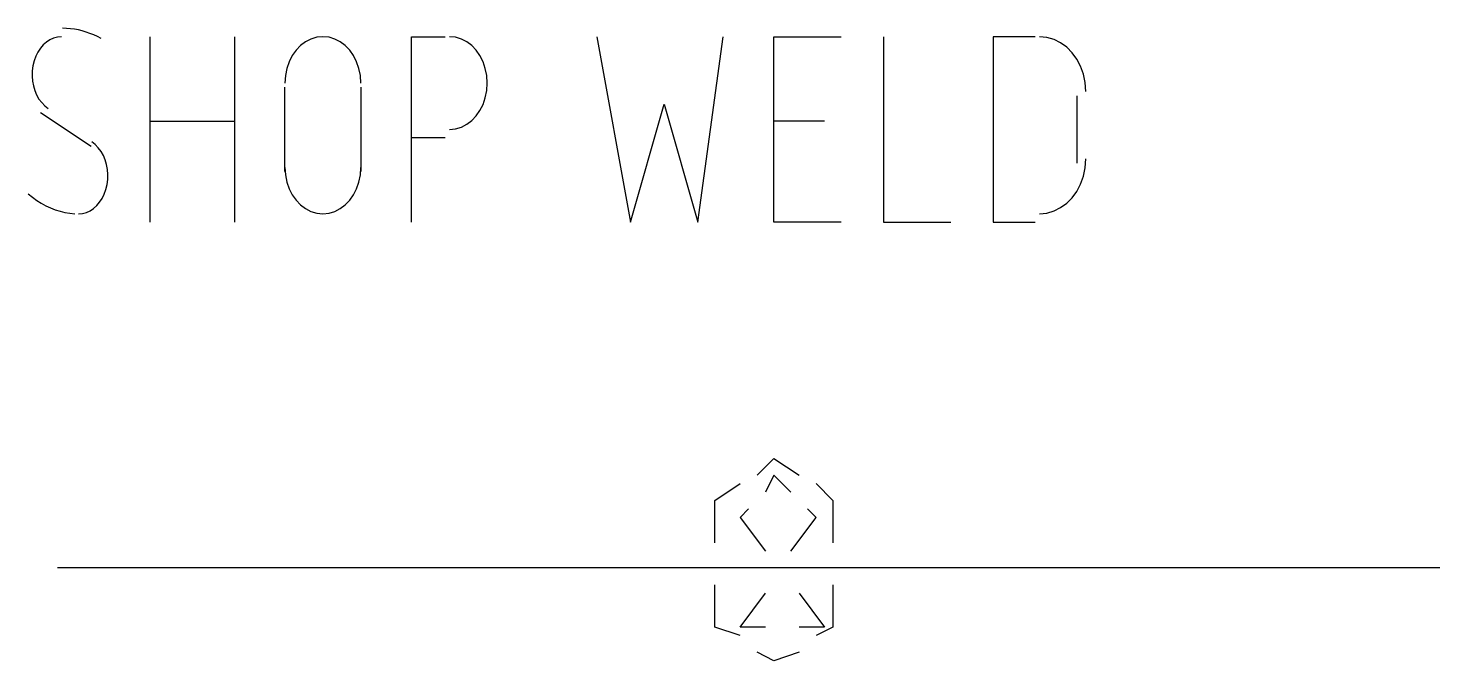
# Model space of a CAD drawing. Header units: millimetres. Extents: x 43 to 817, y 0 to 715.
# Drawn here: x 652.79 to 672.88, y 0.4 to 9.4 of the extents above; entities that cross this region are included whole.
import ezdxf

# ---------------------------------------------------------------- set-up
doc = ezdxf.new("R2010")
doc.units = ezdxf.units.MM
doc.layers.add('DIAGRAM', color=4, linetype='Continuous')

msp = doc.modelspace()

# ---------------------------------------------------------------- linework, layer by layer
at = {"layer": 'DIAGRAM'}
for p, q in [((653.146, 9.26), (653.093, 9.236)), ((653.201, 9.275), (653.146, 9.26)), ((653.258, 9.28), (653.201, 9.275)), ((653.33, 9.398), (653.273, 9.4)), ((653.386, 9.393), (653.33, 9.398)), ((653.443, 9.385), (653.386, 9.393)), ((653.499, 9.375), (653.443, 9.385)), ((653.554, 9.362), (653.499, 9.375)), ((653.609, 9.346), (653.554, 9.362)), ((653.664, 9.327), (653.609, 9.346)), ((653.718, 9.305), (653.664, 9.327)), ((653.771, 9.281), (653.718, 9.305)), ((653.824, 9.255), (653.771, 9.281)), ((654.52, 6.64), (654.52, 9.28)), ((655.72, 9.28), (655.72, 6.64)), ((656.809, 9.246), (656.732, 9.206)), ((656.892, 9.271), (656.809, 9.246)), ((656.98, 9.28), (656.892, 9.271)), ((657.068, 9.271), (656.98, 9.28)), ((657.151, 9.246), (657.068, 9.271)), ((657.228, 9.206), (657.151, 9.246)), ((658.24, 6.64), (658.24, 9.28)), ((658.24, 9.28), (658.72, 9.28)), ((658.868, 9.271), (658.78, 9.28)), ((658.951, 9.246), (658.868, 9.271)), ((659.028, 9.206), (658.951, 9.246)), ((660.88, 9.28), (661.36, 6.64)), ((662.32, 6.64), (662.68, 9.28)), ((663.4, 6.64), (663.4, 9.28)), ((663.4, 9.28), (664.36, 9.28)), ((664.96, 9.28), (664.96, 6.64)), ((667.12, 9.28), (666.52, 9.28)), ((666.52, 9.28), (666.52, 6.64)), ((667.287, 9.27), (667.18, 9.28)), ((667.389, 9.24), (667.287, 9.27)), ((652.922, 9.061), (652.892, 9.001)), ((652.958, 9.115), (652.922, 9.061)), ((652.999, 9.163), (652.958, 9.115)), ((653.044, 9.203), (652.999, 9.163)), ((653.093, 9.236), (653.044, 9.203)), ((656.598, 9.087), (656.544, 9.01)), ((656.661, 9.153), (656.598, 9.087)), ((656.732, 9.206), (656.661, 9.153)), ((657.299, 9.153), (657.228, 9.206)), ((657.362, 9.087), (657.299, 9.153)), ((657.416, 9.01), (657.362, 9.087)), ((659.099, 9.153), (659.028, 9.206)), ((659.162, 9.087), (659.099, 9.153)), ((659.216, 9.01), (659.162, 9.087)), ((667.483, 9.193), (667.389, 9.24)), ((667.57, 9.13), (667.483, 9.193)), ((667.647, 9.052), (667.57, 9.13)), ((667.713, 8.961), (667.647, 9.052)), ((652.851, 8.864), (652.842, 8.792)), ((652.868, 8.935), (652.851, 8.864)), ((652.892, 9.001), (652.868, 8.935)), ((656.5, 8.923), (656.468, 8.829)), ((656.544, 9.01), (656.5, 8.923)), ((657.46, 8.923), (657.416, 9.01)), ((657.492, 8.829), (657.46, 8.923)), ((659.26, 8.923), (659.216, 9.01)), ((659.292, 8.829), (659.26, 8.923)), ((667.766, 8.859), (667.713, 8.961)), ((667.806, 8.747), (667.766, 8.859)), ((652.842, 8.792), (652.84, 8.719)), ((652.84, 8.719), (652.846, 8.648)), ((652.846, 8.648), (652.859, 8.579)), ((656.447, 8.727), (656.44, 8.62)), ((656.468, 8.829), (656.447, 8.727)), ((657.513, 8.727), (657.492, 8.829)), ((657.52, 8.62), (657.513, 8.727)), ((659.313, 8.727), (659.292, 8.829)), ((659.32, 8.62), (659.313, 8.727)), ((667.831, 8.627), (667.806, 8.747)), ((652.859, 8.579), (652.879, 8.513)), ((652.879, 8.513), (652.905, 8.451)), ((652.905, 8.451), (652.938, 8.393)), ((656.44, 7.36), (656.44, 8.56)), ((657.52, 8.56), (657.52, 7.36)), ((659.292, 8.411), (659.313, 8.513)), ((659.313, 8.513), (659.32, 8.62)), ((667.72, 7.48), (667.72, 8.44)), ((667.84, 8.5), (667.831, 8.627)), ((652.938, 8.393), (652.977, 8.341)), ((652.977, 8.341), (653.021, 8.296)), ((653.021, 8.296), (653.07, 8.258)), ((659.216, 8.23), (659.26, 8.317)), ((659.26, 8.317), (659.292, 8.411)), ((661.36, 6.64), (661.84, 8.32)), ((661.84, 8.32), (662.32, 6.64)), ((652.96, 8.2), (653.68, 7.72)), ((654.52, 8.08), (655.72, 8.08)), ((659.028, 8.034), (659.099, 8.087)), ((659.099, 8.087), (659.162, 8.153)), ((659.162, 8.153), (659.216, 8.23)), ((664.12, 8.08), (663.4, 8.08)), ((658.72, 7.84), (658.24, 7.84)), ((658.78, 7.96), (658.868, 7.969)), ((658.868, 7.969), (658.951, 7.994)), ((658.951, 7.994), (659.028, 8.034)), ((653.739, 7.744), (653.69, 7.782)), ((653.783, 7.699), (653.739, 7.744)), ((653.822, 7.647), (653.783, 7.699)), ((653.855, 7.589), (653.822, 7.647)), ((653.881, 7.527), (653.855, 7.589)), ((653.901, 7.461), (653.881, 7.527)), ((653.914, 7.392), (653.901, 7.461)), ((667.831, 7.413), (667.84, 7.54)), ((653.909, 7.176), (653.918, 7.248)), ((653.92, 7.321), (653.914, 7.392)), ((653.918, 7.248), (653.92, 7.321)), ((656.44, 7.42), (656.447, 7.313)), ((656.447, 7.313), (656.468, 7.211)), ((657.492, 7.211), (657.513, 7.313)), ((657.513, 7.313), (657.52, 7.42)), ((667.766, 7.182), (667.806, 7.293)), ((667.806, 7.293), (667.831, 7.413)), ((652.785, 7.046), (652.845, 6.996)), ((653.838, 6.979), (653.868, 7.039)), ((653.868, 7.039), (653.892, 7.105)), ((653.892, 7.105), (653.909, 7.176)), ((656.468, 7.211), (656.5, 7.117)), ((656.5, 7.117), (656.544, 7.03)), ((657.416, 7.03), (657.46, 7.117)), ((657.46, 7.117), (657.492, 7.211)), ((667.647, 6.988), (667.713, 7.079)), ((667.713, 7.079), (667.766, 7.182)), ((652.845, 6.996), (652.907, 6.951)), ((652.907, 6.951), (652.97, 6.91)), ((652.97, 6.91), (653.035, 6.874)), ((653.035, 6.874), (653.102, 6.843)), ((653.102, 6.843), (653.169, 6.817)), ((653.667, 6.804), (653.716, 6.837)), ((653.716, 6.837), (653.761, 6.877)), ((653.761, 6.877), (653.802, 6.925)), ((653.802, 6.925), (653.838, 6.979)), ((656.544, 7.03), (656.598, 6.953)), ((656.598, 6.953), (656.661, 6.887)), ((656.661, 6.887), (656.732, 6.834)), ((656.732, 6.834), (656.809, 6.794)), ((657.151, 6.794), (657.228, 6.834)), ((657.228, 6.834), (657.299, 6.887)), ((657.299, 6.887), (657.362, 6.953)), ((657.362, 6.953), (657.416, 7.03)), ((667.389, 6.8), (667.483, 6.847)), ((667.483, 6.847), (667.57, 6.91)), ((667.57, 6.91), (667.647, 6.988)), ((653.169, 6.817), (653.238, 6.795)), ((653.238, 6.795), (653.308, 6.779)), ((653.308, 6.779), (653.378, 6.768)), ((653.378, 6.768), (653.449, 6.761)), ((653.502, 6.76), (653.559, 6.765)), ((653.559, 6.765), (653.614, 6.78)), ((653.614, 6.78), (653.667, 6.804)), ((656.809, 6.794), (656.892, 6.769)), ((656.892, 6.769), (656.98, 6.76)), ((656.98, 6.76), (657.068, 6.769)), ((657.068, 6.769), (657.151, 6.794)), ((664.36, 6.64), (663.4, 6.64)), ((664.96, 6.64), (665.92, 6.64)), ((666.52, 6.64), (667.12, 6.64)), ((667.18, 6.76), (667.287, 6.77)), ((667.287, 6.77), (667.389, 6.8)), ((663.16, 3.04), (663.4, 3.28)), ((663.4, 3.28), (663.76, 3.04)), ((663.4, 3.04), (663.28, 2.8)), ((663.64, 2.8), (663.4, 3.04)), ((662.56, 2.68), (662.92, 2.92)), ((664, 2.92), (664.24, 2.68)), ((662.56, 2.08), (662.56, 2.68)), ((664.24, 2.68), (664.24, 2.08)), ((663.04, 2.56), (662.92, 2.44)), ((662.92, 2.44), (663.28, 1.96)), ((663.64, 1.96), (664, 2.44)), ((664, 2.44), (663.88, 2.56)), ((672.88, 1.72), (653.2, 1.72)), ((655.48, 1.72), (653.2, 1.72)), ((659.8, 1.72), (657.64, 1.72)), ((661.96, 1.72), (659.8, 1.72)), ((666.28, 1.72), (664.12, 1.72)), ((668.44, 1.72), (666.28, 1.72)), ((672.88, 1.72), (670.72, 1.72)), ((662.56, 0.88), (662.56, 1.48)), ((664.24, 1.48), (664.24, 0.88)), ((662.92, 0.88), (663.28, 1.36)), ((663.76, 1.36), (664.12, 0.88)), ((662.92, 0.76), (662.56, 0.88)), ((663.28, 0.88), (662.92, 0.88)), ((664.12, 0.88), (663.76, 0.88)), ((664.24, 0.88), (664, 0.76)), ((663.4, 0.4), (663.16, 0.52)), ((663.76, 0.52), (663.4, 0.4))]:
    msp.add_line(p, q, dxfattribs=at)

doc.saveas('drawing.dxf')
